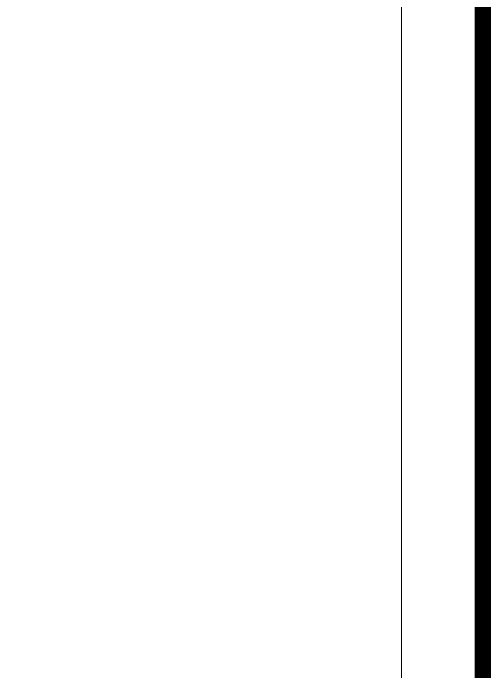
# Model space of a CAD drawing. Header units: millimetres. Extents: x -20000 to 230000, y -17405 to 24510.
# Drawn here: x 87107 to 90050, y -7355 to -3300 of the extents above; entities that cross this region are included whole.
import ezdxf
from ezdxf.enums import TextEntityAlignment as Align

# ---------------------------------------------------------------- set-up
doc = ezdxf.new("R2010")
doc.units = ezdxf.units.MM
doc.layers.get('0').update_dxf_attribs({"lineweight": 13})
doc.layers.add('0 - 1 (validé)', color=3, linetype='Continuous', lineweight=13)
doc.layers.add('1 - Texte', color=7, linetype='Continuous', lineweight=13)
doc.layers.add('0 - Trame', color=1, linetype='Continuous', lineweight=0, plot=False)
doc.layers.add('Non visible', color=163, linetype='Continuous', lineweight=25, plot=False)
doc.styles.get("Standard").update_dxf_attribs({"font": 'ARIALUNI.TTF'})
doc.styles.add('Texte Poralu', font='tahomabd.ttf')

# ---------------------------------------------------------------- blocks, each defined once
blk = doc.blocks.new('Cadre Coupe_Elev')
at = {"layer": '0 - Trame'}
blk.add_lwpolyline([(500, 500), (9500, 500), (9500, 9500), (500, 9500)], close=True, dxfattribs=at)
at = {"color": 7}
blk.add_attdef('REPERE_1', text='', height=300, dxfattribs=at).set_placement((1000, 9000), align=Align.MIDDLE_CENTER)
at = {"layer": '1 - Texte', "color": 7}
for tag, p in [('DEFINITION1', (5000, 1200)), ('DEFINITION2', (5000, 800))]:
    blk.add_attdef(tag, text='', height=250, dxfattribs=at).set_placement(p, align=Align.MIDDLE_CENTER)
at = {"layer": 'Non visible', "style": 'Texte Poralu'}
for p in [(5447.1, 4905.8), (5447.1, 4605.8)]:
    blk.add_attdef('REPERE_2', text='', height=35, dxfattribs=at).set_placement(p, align=Align.MIDDLE_LEFT)

msp = doc.modelspace()

# ---------------------------------------------------------------- linework, layer by layer
at = {"const_width": 100}
msp.add_lwpolyline([(90000, -10000), (90000, 10000)], dxfattribs=at)

# ---------------------------------------------------------------- block references
at = {"layer": '0 - 1 (validé)'}
msp.add_blockref('Cadre Coupe_Elev', (80000, -10000), dxfattribs=at)

doc.saveas('drawing.dxf')
